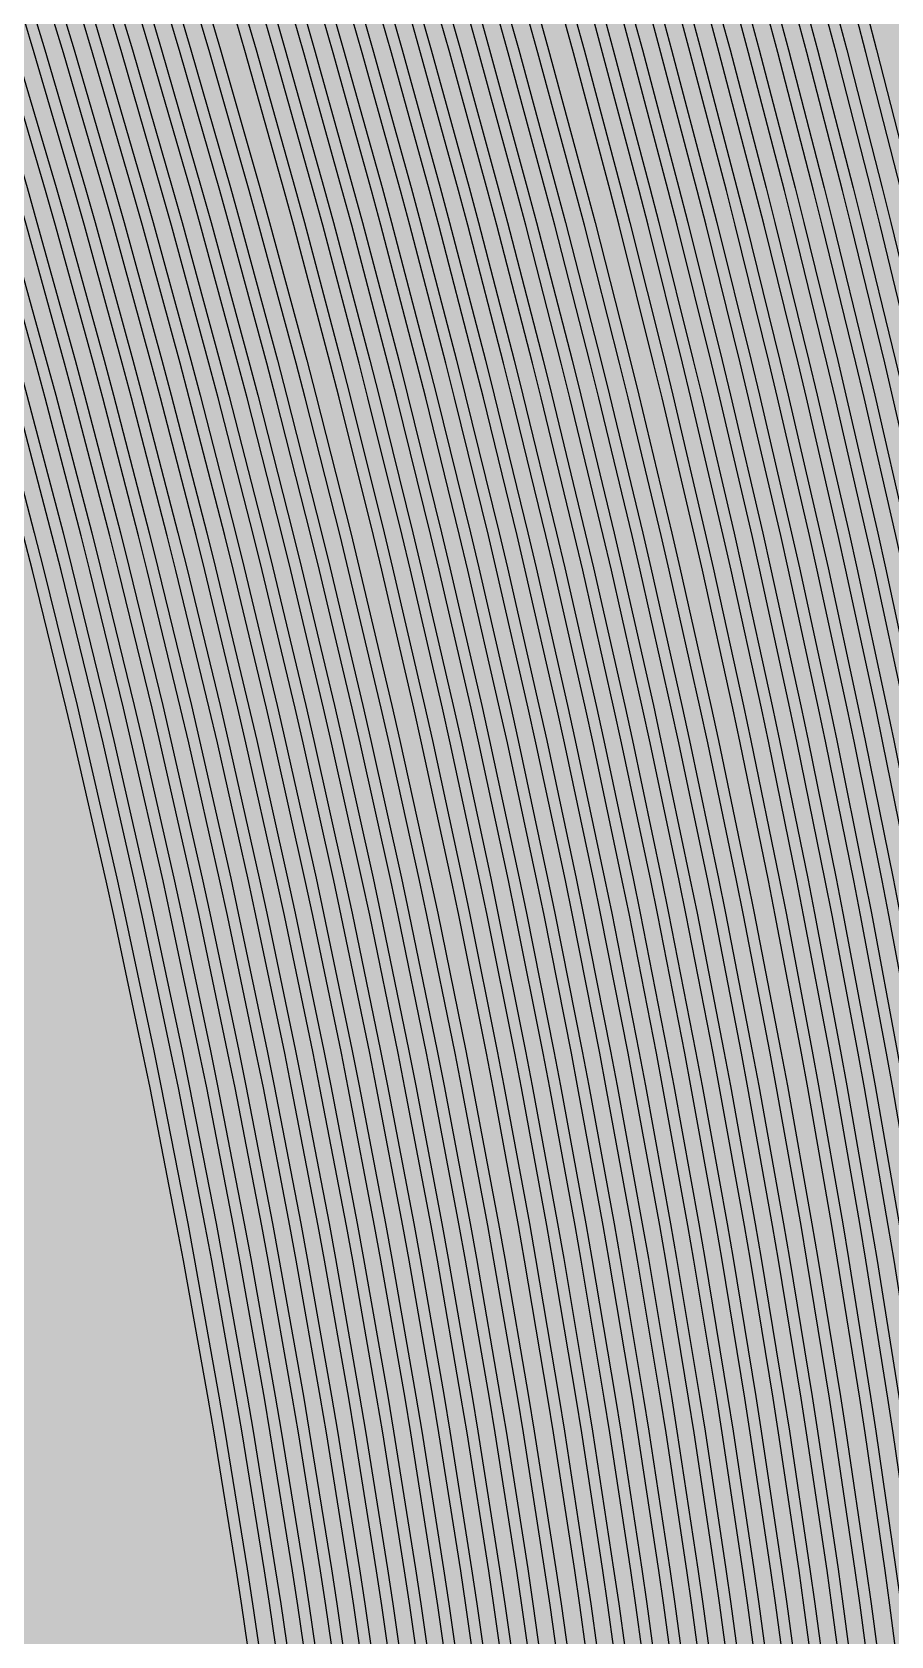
# Model space of a CAD drawing. Header units: metres. Extents: x -7220 to 10980, y -29667 to 1833.
# Drawn here: x 541.6 to 697.1, y -17403.7 to -17113.4 of the extents above; entities that cross this region are included whole.
import ezdxf

# ---------------------------------------------------------------- set-up
doc = ezdxf.new("R2010")
doc.units = ezdxf.units.M
doc.layers.add('Metal1', color=4, linetype='CONTINUOUS')
doc.layers.add('Polyimide', color=7, linetype='CONTINUOUS')

msp = doc.modelspace()

# ---------------------------------------------------------------- hatches: boundary and pattern name
at = {"layer": 'Polyimide'}
msp.add_hatch(color=7, dxfattribs=at).paths.add_polyline_path([(4099.45, -13861.55), (4142.64, -14152.77), (4214.18, -14438.35), (4313.36, -14715.55), (4439.24, -14981.69), (4590.59, -15234.21), (4765.97, -15470.68), (4963.68, -15688.82), (5181.82, -15886.53), (5418.29, -16061.91), (5670.81, -16213.26), (5936.95, -16339.14), (6214.15, -16438.32), (6499.73, -16509.85), (6790.95, -16553.05), (7085, -16567.5), (9980.38, -16567.5), (10058.79, -16571.35), (10136.45, -16582.87), (10212.6, -16601.95), (10286.52, -16628.4), (10357.49, -16661.96), (10424.83, -16702.32), (10487.89, -16749.09), (10546.06, -16801.81), (10598.78, -16859.98), (10645.55, -16923.04), (10685.91, -16990.38), (10719.48, -17061.35), (10745.93, -17135.27), (10765, -17211.43), (10776.52, -17289.08), (10780.38, -17367.5), (10780.38, -21957.3), (10741.61, -22012.91), (10705.97, -22070.59), (10673.58, -22130.14), (10644.53, -22191.39), (10618.92, -22254.16), (10596.82, -22318.25), (10578.3, -22383.46), (10563.41, -22449.6), (10552.21, -22516.46), (10544.72, -22583.84), (10540.97, -22651.53), (10540.97, -22719.32), (10544.72, -22787.01), (10552.21, -22854.38), (10563.41, -22921.24), (10578.3, -22987.38), (10596.82, -23052.6), (10618.92, -23116.68), (10644.53, -23179.45), (10673.58, -23240.71), (10705.97, -23300.26), (10741.61, -23357.93), (10780.38, -23413.54), (10780.38, -28667.5), (10776.52, -28745.91), (10765, -28823.57), (10745.93, -28899.73), (10719.48, -28973.65), (10685.91, -29044.62), (10645.55, -29111.96), (10598.78, -29175.01), (10546.06, -29233.19), (10487.89, -29285.91), (10424.83, -29332.68), (10357.49, -29373.04), (10286.52, -29406.6), (10212.6, -29433.05), (10136.45, -29452.13), (10058.79, -29463.65), (9980.38, -29467.5), (-6219.63, -29467.5), (-6298.04, -29463.65), (-6375.7, -29452.13), (-6451.85, -29433.05), (-6525.77, -29406.6), (-6596.74, -29373.04), (-6664.08, -29332.68), (-6727.14, -29285.91), (-6785.31, -29233.19), (-6838.03, -29175.01), (-6884.8, -29111.96), (-6925.16, -29044.62), (-6958.73, -28973.65), (-6985.18, -28899.73), (-7004.25, -28823.57), (-7015.77, -28745.91), (-7019.63, -28667.5), (-7019.63, -23426.32), (-6979.36, -23370.07), (-6942.33, -23311.63), (-6908.66, -23251.2), (-6878.45, -23188.96), (-6851.81, -23125.12), (-6828.81, -23059.88), (-6809.53, -22993.44), (-6794.04, -22926.02), (-6782.37, -22857.83), (-6774.57, -22789.09), (-6770.67, -22720.02), (-6770.67, -22650.84), (-6774.57, -22581.77), (-6782.37, -22513.03), (-6794.04, -22444.84), (-6809.53, -22377.42), (-6828.81, -22310.98), (-6851.81, -22245.74), (-6878.45, -22181.89), (-6908.66, -22119.66), (-6942.33, -22059.22), (-6979.36, -22000.79), (-7019.63, -21944.54), (-7019.63, -17367.5), (-7015.77, -17289.08), (-7004.25, -17211.43), (-6985.18, -17135.27), (-6958.73, -17061.35), (-6925.16, -16990.38), (-6884.8, -16923.04), (-6838.03, -16859.98), (-6785.31, -16801.81), (-6727.14, -16749.09), (-6664.08, -16702.32), (-6596.74, -16661.96), (-6525.77, -16628.4), (-6451.85, -16601.95), (-6375.7, -16582.87), (-6298.04, -16571.35), (-6219.63, -16567.5), (-3314, -16567.5), (-3019.95, -16553.05), (-2728.73, -16509.85), (-2443.15, -16438.32), (-2165.95, -16339.14), (-1899.81, -16213.26), (-1647.29, -16061.91), (-1410.82, -15886.53), (-1192.68, -15688.82), (-994.97, -15470.68), (-819.59, -15234.21), (-668.24, -14981.69), (-542.36, -14715.55), (-443.18, -14438.35), (-371.64, -14152.77), (-328.45, -13861.55), (-314, -13567.5), (-314, -13373.48), (-317.45, -13328.11), (-327.72, -13283.78), (-344.58, -13241.52), (-367.63, -13202.3), (-396.35, -13167.01), (-430.08, -13136.47), (-468.03, -13111.38), (-509.35, -13092.32), (-509.35, -13092.32), (-578.18, -13061.27), (-642.2, -13021.24), (-700.26, -12972.96), (-751.3, -12917.31), (-794.39, -12855.3), (-828.74, -12788.06), (-853.73, -12716.8), (-868.91, -12642.84), (-874, -12567.5), (-868.91, -12492.16), (-853.73, -12418.19), (-828.74, -12346.94), (-794.39, -12279.7), (-751.3, -12217.69), (-700.26, -12162.04), (-642.2, -12113.76), (-578.18, -12073.73), (-509.35, -12042.68), (-509.35, -12042.68), (-468.03, -12023.62), (-430.08, -11998.53), (-396.35, -11967.99), (-367.63, -11932.7), (-344.58, -11893.47), (-327.72, -11851.21), (-317.45, -11806.89), (-314, -11761.52), (-314, -11074.31), (-317.45, -11028.94), (-327.72, -10984.62), (-344.58, -10942.36), (-367.63, -10903.13), (-396.35, -10867.84), (-430.08, -10837.3), (-468.03, -10812.21), (-509.35, -10793.16), (-509.35, -10793.16), (-578.18, -10762.1), (-642.2, -10722.07), (-700.26, -10673.8), (-751.3, -10618.15), (-794.39, -10556.13), (-828.74, -10488.89), (-853.73, -10417.64), (-868.91, -10343.67), (-874, -10268.33), (-868.91, -10192.99), (-853.73, -10119.03), (-828.74, -10047.77), (-794.39, -9980.53), (-751.3, -9918.52), (-700.26, -9862.87), (-642.2, -9814.59), (-578.18, -9774.56), (-509.35, -9743.51), (-509.35, -9743.51), (-468.03, -9724.45), (-430.08, -9699.36), (-396.35, -9668.82), (-367.63, -9633.53), (-344.58, -9594.31), (-327.72, -9552.05), (-317.45, -9507.72), (-314, -9462.35), (-314, -8775.14), (-317.45, -8729.78), (-327.72, -8685.45), (-344.58, -8643.19), (-367.63, -8603.96), (-396.35, -8568.68), (-430.08, -8538.14), (-468.03, -8513.05), (-509.35, -8493.99), (-509.35, -8493.99), (-578.18, -8462.94), (-642.2, -8422.91), (-700.26, -8374.63), (-751.3, -8318.98), (-794.39, -8256.97), (-828.74, -8189.73), (-853.73, -8118.47), (-868.91, -8044.5), (-874, -7969.17), (-868.91, -7893.83), (-853.73, -7819.86), (-828.74, -7748.61), (-794.39, -7681.36), (-751.3, -7619.35), (-700.26, -7563.7), (-642.2, -7515.42), (-578.18, -7475.4), (-509.35, -7444.34), (-509.35, -7444.34), (-468.03, -7425.28), (-430.08, -7400.2), (-396.35, -7369.66), (-367.63, -7334.37), (-344.58, -7295.14), (-327.72, -7252.88), (-317.45, -7208.56), (-314, -7163.19), (-314, -6475.98), (-317.45, -6430.61), (-327.72, -6386.29), (-344.58, -6344.02), (-367.63, -6304.8), (-396.35, -6269.51), (-430.08, -6238.97), (-468.03, -6213.88), (-509.35, -6194.82), (-509.35, -6194.82), (-578.18, -6163.77), (-642.2, -6123.74), (-700.26, -6075.46), (-751.3, -6019.81), (-794.39, -5957.8), (-828.74, -5890.56), (-853.73, -5819.31), (-868.91, -5745.34), (-874, -5670), (-868.91, -5594.66), (-853.73, -5520.69), (-828.74, -5449.44), (-794.39, -5382.2), (-751.3, -5320.19), (-700.26, -5264.54), (-642.2, -5216.26), (-578.18, -5176.23), (-509.35, -5145.18), (-509.35, -5145.18), (-468.03, -5126.12), (-430.08, -5101.03), (-396.35, -5070.49), (-367.63, -5035.2), (-344.58, -4995.98), (-327.72, -4953.71), (-317.45, -4909.39), (-314, -4864.02), (-314, 380), (-314, 1532.5), (-269, 1532.5), (-268.78, 1525.63), (-268.1, 1518.79), (-266.98, 1512.02), (-265.42, 1505.32), (-263.43, 1498.75), (-261.01, 1492.32), (-258.17, 1486.06), (-254.93, 1480), (-251.3, 1474.17), (-247.3, 1468.58), (-242.94, 1463.27), (-238.25, 1458.25), (-233.23, 1453.56), (-227.92, 1449.2), (-222.33, 1445.2), (-216.5, 1441.57), (-210.44, 1438.33), (-204.18, 1435.49), (-197.75, 1433.07), (-191.18, 1431.08), (-184.48, 1429.52), (-177.71, 1428.4), (-170.87, 1427.72), (-164, 1427.5), (-157.13, 1427.72), (-150.29, 1428.4), (-143.52, 1429.52), (-136.82, 1431.08), (-130.25, 1433.07), (-123.82, 1435.49), (-117.56, 1438.33), (-111.5, 1441.57), (-105.67, 1445.2), (-100.08, 1449.2), (-94.77, 1453.56), (-89.75, 1458.25), (-85.06, 1463.27), (-80.7, 1468.58), (-76.7, 1474.17), (-73.07, 1480), (-69.83, 1486.06), (-66.99, 1492.32), (-64.57, 1498.75), (-62.58, 1505.32), (-61.02, 1512.02), (-59.9, 1518.79), (-59.22, 1525.63), (-59, 1532.5), (1786, 1532.5), (3835, 1532.5), (3835.21, 1539.04), (3835.86, 1545.55), (3836.92, 1552.01), (3838.41, 1558.38), (3840.31, 1564.64), (3842.61, 1570.77), (3845.31, 1576.73), (3848.4, 1582.5), (3851.85, 1588.06), (3855.66, 1593.38), (3859.82, 1598.43), (3864.29, 1603.21), (3869.07, 1607.68), (3874.12, 1611.84), (3879.44, 1615.65), (3885, 1619.1), (3890.77, 1622.19), (3896.73, 1624.89), (3902.86, 1627.19), (3909.12, 1629.09), (3915.49, 1630.58), (3921.95, 1631.64), (3928.46, 1632.29), (3935, 1632.5), (3941.54, 1632.29), (3948.05, 1631.64), (3954.51, 1630.58), (3960.88, 1629.09), (3967.14, 1627.19), (3973.27, 1624.89), (3979.23, 1622.19), (3985, 1619.1), (3990.56, 1615.65), (3995.88, 1611.84), (4000.93, 1607.68), (4005.71, 1603.21), (4010.18, 1598.43), (4014.34, 1593.38), (4018.15, 1588.06), (4021.6, 1582.5), (4024.69, 1576.73), (4027.39, 1570.77), (4029.69, 1564.64), (4031.59, 1558.38), (4033.08, 1552.01), (4034.14, 1545.55), (4034.79, 1539.04), (4035, 1532.5), (4085, 1532.5), (4085, 380), (4085, 330), (4085, -4864.02), (4088.45, -4909.39), (4098.72, -4953.71), (4115.58, -4995.98), (4138.63, -5035.2), (4167.35, -5070.49), (4201.08, -5101.03), (4239.03, -5126.12), (4280.35, -5145.18), (4280.35, -5145.18), (4349.18, -5176.23), (4413.2, -5216.26), (4471.26, -5264.54), (4522.3, -5320.19), (4565.39, -5382.2), (4599.74, -5449.44), (4624.73, -5520.69), (4639.91, -5594.66), (4645, -5670), (4639.91, -5745.34), (4624.73, -5819.31), (4599.74, -5890.56), (4565.39, -5957.8), (4522.3, -6019.81), (4471.26, -6075.46), (4413.2, -6123.74), (4349.18, -6163.77), (4280.35, -6194.82), (4239.03, -6213.88), (4201.08, -6238.97), (4167.35, -6269.51), (4138.63, -6304.8), (4115.58, -6344.02), (4098.72, -6386.29), (4088.45, -6430.61), (4085, -6475.98), (4085, -13567.5), (4099.45, -13861.55)])

# ---------------------------------------------------------------- linework, layer by layer
at = {"layer": 'Metal1'}
for points in [[(583.16, -17423.16), (579.53, -17398.2), (578.56, -17391.93), (574.51, -17366.98), (573.44, -17360.71), (568.98, -17335.76), (567.8, -17329.48), (562.93, -17304.53), (561.65, -17298.25), (556.35, -17273.31), (554.97, -17267.03), (549.26, -17242.09), (547.77, -17235.8), (541.63, -17210.87), (540.03, -17204.58), (533.47, -17179.65), (531.77, -17173.35), (524.78, -17148.42), (522.96, -17142.13), (515.55, -17117.2), (513.62, -17110.9)], [(515.53, -17110.31), (517.46, -17116.62), (524.88, -17141.57), (526.7, -17147.88), (533.69, -17172.82), (535.41, -17179.13), (541.97, -17204.08), (543.57, -17210.38), (549.71, -17235.33), (551.21, -17241.64), (556.92, -17266.59), (558.31, -17272.89), (563.61, -17297.85), (564.89, -17304.14), (569.77, -17329.1), (570.94, -17335.4), (575.41, -17360.36), (576.48, -17366.65), (580.53, -17391.62), (581.5, -17397.9), (585.15, -17422.87)], [(588.23, -17423.15), (584.6, -17398.2), (583.64, -17391.93), (579.6, -17366.98), (578.53, -17360.7), (574.09, -17335.76), (572.91, -17329.48), (568.05, -17304.53), (566.78, -17298.25), (561.5, -17273.31), (560.12, -17267.03), (554.43, -17242.09), (552.94, -17235.8), (546.83, -17210.87), (545.23, -17204.58), (538.7, -17179.65), (536.99, -17173.35), (530.03, -17148.42), (528.22, -17142.13), (520.83, -17117.2), (518.91, -17110.9)], [(520.82, -17110.31), (522.74, -17116.62), (530.14, -17141.57), (531.96, -17147.88), (538.92, -17172.82), (540.63, -17179.13), (547.17, -17204.08), (548.77, -17210.38), (554.89, -17235.34), (556.38, -17241.64), (562.07, -17266.59), (563.46, -17272.89), (568.74, -17297.85), (570.02, -17304.14), (574.88, -17329.1), (576.05, -17335.4), (580.5, -17360.36), (581.57, -17366.65), (585.61, -17391.62), (586.58, -17397.9), (590.21, -17422.87)], [(593.29, -17423.15), (589.67, -17398.2), (588.71, -17391.93), (584.69, -17366.98), (583.63, -17360.7), (579.19, -17335.75), (578.03, -17329.48), (573.18, -17304.53), (571.91, -17298.25), (566.65, -17273.31), (565.28, -17267.03), (559.6, -17242.09), (558.12, -17235.8), (552.03, -17210.87), (550.44, -17204.58), (543.92, -17179.64), (542.22, -17173.35), (535.29, -17148.42), (533.48, -17142.13), (526.11, -17117.2), (524.19, -17110.9)], [(526.11, -17110.31), (528.03, -17116.63), (535.4, -17141.57), (537.21, -17147.88), (544.15, -17172.82), (545.86, -17179.13), (552.37, -17204.08), (553.97, -17210.38), (560.06, -17235.34), (561.55, -17241.64), (567.23, -17266.59), (568.61, -17272.89), (573.87, -17297.85), (575.14, -17304.14), (579.99, -17329.11), (581.16, -17335.4), (585.6, -17360.36), (586.66, -17366.65), (590.69, -17391.62), (591.65, -17397.9), (595.27, -17422.88)], [(598.35, -17423.15), (594.74, -17398.2), (593.79, -17391.93), (589.78, -17366.98), (588.72, -17360.7), (584.3, -17335.75), (583.14, -17329.48), (578.31, -17304.53), (577.04, -17298.25), (571.8, -17273.31), (570.43, -17267.03), (564.77, -17242.09), (563.3, -17235.8), (557.22, -17210.87), (555.64, -17204.58), (549.15, -17179.64), (547.45, -17173.35), (540.54, -17148.42), (538.74, -17142.13), (531.39, -17117.2), (529.48, -17110.9)], [(531.4, -17110.31), (533.31, -17116.63), (540.66, -17141.57), (542.46, -17147.88), (549.38, -17172.82), (551.08, -17179.13), (557.58, -17204.08), (559.17, -17210.38), (565.24, -17235.34), (566.72, -17241.64), (572.38, -17266.59), (573.76, -17272.89), (579, -17297.85), (580.27, -17304.14), (585.1, -17329.11), (586.27, -17335.4), (590.69, -17360.36), (591.75, -17366.65), (595.76, -17391.62), (596.72, -17397.9), (600.33, -17422.88)], [(603.41, -17423.15), (599.82, -17398.2), (598.86, -17391.93), (594.87, -17366.98), (593.81, -17360.7), (589.41, -17335.75), (588.25, -17329.48), (583.44, -17304.53), (582.17, -17298.25), (576.95, -17273.31), (575.58, -17267.03), (569.95, -17242.09), (568.47, -17235.8), (562.42, -17210.86), (560.84, -17204.58), (554.37, -17179.64), (552.68, -17173.35), (545.79, -17148.42), (544, -17142.12), (536.68, -17117.2), (534.77, -17110.9)], [(536.68, -17110.31), (538.59, -17116.63), (545.92, -17141.57), (547.72, -17147.88), (554.61, -17172.82), (556.3, -17179.13), (562.78, -17204.08), (564.36, -17210.38), (570.42, -17235.34), (571.9, -17241.64), (577.54, -17266.59), (578.91, -17272.89), (584.13, -17297.85), (585.4, -17304.14), (590.21, -17329.11), (591.38, -17335.4), (595.78, -17360.36), (596.84, -17366.65), (600.84, -17391.62), (601.8, -17397.9), (605.39, -17422.88)], [(608.47, -17423.15), (604.89, -17398.2), (603.94, -17391.93), (599.96, -17366.97), (598.91, -17360.7), (594.52, -17335.75), (593.36, -17329.48), (588.56, -17304.53), (587.31, -17298.25), (582.1, -17273.31), (580.74, -17267.03), (575.12, -17242.09), (573.65, -17235.8), (567.62, -17210.86), (566.04, -17204.58), (559.59, -17179.64), (557.91, -17173.35), (551.04, -17148.42), (549.25, -17142.12), (541.96, -17117.2), (540.06, -17110.9)], [(541.97, -17110.31), (543.88, -17116.63), (551.18, -17141.57), (552.97, -17147.88), (559.84, -17172.83), (561.53, -17179.13), (567.98, -17204.08), (569.56, -17210.39), (575.6, -17235.34), (577.07, -17241.64), (582.69, -17266.59), (584.06, -17272.89), (589.27, -17297.85), (590.53, -17304.14), (595.33, -17329.11), (596.48, -17335.4), (600.88, -17360.36), (601.93, -17366.65), (605.92, -17391.62), (606.87, -17397.9), (610.45, -17422.88)], [(613.53, -17423.15), (609.96, -17398.2), (609.02, -17391.93), (605.05, -17366.97), (604, -17360.7), (599.62, -17335.75), (598.47, -17329.48), (593.69, -17304.53), (592.44, -17298.25), (587.25, -17273.31), (585.89, -17267.03), (580.29, -17242.08), (578.83, -17235.8), (572.82, -17210.86), (571.25, -17204.57), (564.82, -17179.64), (563.14, -17173.35), (556.29, -17148.42), (554.51, -17142.12), (547.24, -17117.19), (545.35, -17110.9)], [(547.26, -17110.31), (549.16, -17116.63), (556.43, -17141.57), (558.22, -17147.88), (565.07, -17172.83), (566.75, -17179.13), (573.19, -17204.08), (574.76, -17210.39), (580.77, -17235.34), (582.24, -17241.64), (587.84, -17266.6), (589.21, -17272.89), (594.4, -17297.85), (595.65, -17304.14), (600.44, -17329.11), (601.59, -17335.4), (605.97, -17360.36), (607.02, -17366.65), (610.99, -17391.62), (611.94, -17397.9), (615.51, -17422.88)], [(618.59, -17423.15), (615.04, -17398.2), (614.09, -17391.93), (610.14, -17366.97), (609.09, -17360.7), (604.73, -17335.75), (603.58, -17329.48), (598.82, -17304.53), (597.57, -17298.25), (592.4, -17273.31), (591.04, -17267.02), (585.46, -17242.08), (584.01, -17235.8), (578.01, -17210.86), (576.45, -17204.57), (570.04, -17179.64), (568.37, -17173.35), (561.55, -17148.42), (559.77, -17142.12), (552.52, -17117.19), (550.64, -17110.9)], [(552.55, -17110.32), (554.44, -17116.63), (561.69, -17141.57), (563.47, -17147.88), (570.3, -17172.83), (571.98, -17179.13), (578.39, -17204.08), (579.96, -17210.39), (585.95, -17235.34), (587.41, -17241.64), (593, -17266.6), (594.35, -17272.89), (599.53, -17297.85), (600.78, -17304.15), (605.55, -17329.11), (606.7, -17335.4), (611.06, -17360.36), (612.11, -17366.65), (616.07, -17391.62), (617.02, -17397.91), (620.57, -17422.88)], [(623.66, -17423.15), (620.11, -17398.19), (619.17, -17391.93), (615.23, -17366.97), (614.18, -17360.7), (609.84, -17335.75), (608.7, -17329.48), (603.95, -17304.53), (602.7, -17298.25), (597.55, -17273.31), (596.2, -17267.02), (590.64, -17242.08), (589.18, -17235.8), (583.21, -17210.86), (581.65, -17204.57), (575.27, -17179.64), (573.6, -17173.35), (566.8, -17148.42), (565.03, -17142.12), (557.81, -17117.19), (555.93, -17110.9)], [(557.84, -17110.32), (559.73, -17116.63), (566.95, -17141.57), (568.73, -17147.88), (575.53, -17172.83), (577.2, -17179.13), (583.59, -17204.08), (585.15, -17210.39), (591.13, -17235.34), (592.59, -17241.64), (598.15, -17266.6), (599.5, -17272.89), (604.66, -17297.85), (605.91, -17304.15), (610.66, -17329.11), (611.81, -17335.4), (616.16, -17360.37), (617.2, -17366.65), (621.15, -17391.62), (622.09, -17397.91), (625.64, -17422.88)], [(628.72, -17423.15), (625.18, -17398.19), (624.25, -17391.93), (620.32, -17366.97), (619.28, -17360.7), (614.95, -17335.75), (613.81, -17329.47), (609.07, -17304.53), (607.83, -17298.25), (602.7, -17273.3), (601.35, -17267.02), (595.81, -17242.08), (594.36, -17235.8), (588.41, -17210.86), (586.85, -17204.57), (580.49, -17179.64), (578.83, -17173.35), (572.05, -17148.41), (570.29, -17142.12), (563.09, -17117.19), (561.22, -17110.89)], [(563.13, -17110.32), (565.01, -17116.63), (572.21, -17141.57), (573.98, -17147.88), (580.76, -17172.83), (582.43, -17179.13), (588.79, -17204.08), (590.35, -17210.39), (596.31, -17235.34), (597.76, -17241.64), (603.31, -17266.6), (604.65, -17272.89), (609.79, -17297.85), (611.04, -17304.15), (615.77, -17329.11), (616.92, -17335.4), (621.25, -17360.37), (622.29, -17366.65), (626.22, -17391.62), (627.16, -17397.91), (630.7, -17422.88)], [(633.78, -17423.15), (630.26, -17398.19), (629.32, -17391.93), (625.41, -17366.97), (624.37, -17360.7), (620.05, -17335.75), (618.92, -17329.47), (614.2, -17304.53), (612.96, -17298.25), (607.85, -17273.3), (606.51, -17267.02), (600.98, -17242.08), (599.54, -17235.8), (593.6, -17210.86), (592.06, -17204.57), (585.71, -17179.64), (584.06, -17173.35), (577.3, -17148.41), (575.55, -17142.12), (568.37, -17117.19), (566.51, -17110.89)], [(568.42, -17110.32), (570.29, -17116.63), (577.47, -17141.57), (579.23, -17147.88), (585.99, -17172.83), (587.65, -17179.13), (594, -17204.09), (595.55, -17210.39), (601.48, -17235.34), (602.93, -17241.64), (608.46, -17266.6), (609.8, -17272.89), (614.93, -17297.85), (616.17, -17304.15), (620.89, -17329.11), (622.02, -17335.4), (626.34, -17360.37), (627.38, -17366.65), (631.3, -17391.62), (632.24, -17397.91), (635.76, -17422.88)], [(638.86, -17423.15), (635.36, -17398.19), (634.43, -17391.92), (630.53, -17366.97), (629.5, -17360.7), (625.2, -17335.75), (624.07, -17329.47), (619.38, -17304.52), (618.15, -17298.25), (613.05, -17273.3), (611.72, -17267.02), (606.22, -17242.08), (604.78, -17235.8), (598.88, -17210.86), (597.34, -17204.57), (591.02, -17179.63), (589.38, -17173.34), (582.65, -17148.41), (580.9, -17142.12), (573.76, -17117.19), (571.9, -17110.89)], [(573.82, -17110.32), (575.68, -17116.63), (582.83, -17141.57), (584.58, -17147.88), (591.31, -17172.83), (592.96, -17179.14), (599.28, -17204.09), (600.82, -17210.39), (606.73, -17235.34), (608.17, -17241.64), (613.67, -17266.6), (615.01, -17272.89), (620.11, -17297.85), (621.34, -17304.15), (626.04, -17329.11), (627.17, -17335.4), (631.47, -17360.37), (632.5, -17366.65), (636.41, -17391.62), (637.34, -17397.91), (640.84, -17422.88)], [(644.18, -17423.15), (640.73, -17398.19), (639.82, -17391.92), (635.99, -17366.97), (634.98, -17360.7), (630.75, -17335.74), (629.64, -17329.47), (625.03, -17304.52), (623.82, -17298.24), (618.81, -17273.3), (617.5, -17267.02), (612.1, -17242.07), (610.69, -17235.79), (604.89, -17210.85), (603.37, -17204.57), (597.17, -17179.63), (595.55, -17173.34), (588.95, -17148.41), (587.23, -17142.11), (580.21, -17117.18), (578.39, -17110.89)], [(580.3, -17110.32), (582.13, -17116.63), (589.15, -17141.58), (590.88, -17147.89), (597.49, -17172.84), (599.11, -17179.14), (605.32, -17204.09), (606.83, -17210.39), (612.64, -17235.35), (614.05, -17241.64), (619.46, -17266.6), (620.77, -17272.9), (625.78, -17297.86), (627, -17304.15), (631.61, -17329.11), (632.73, -17335.4), (636.95, -17360.37), (637.96, -17366.65), (641.8, -17391.63), (642.71, -17397.91), (646.16, -17422.88)], [(649.24, -17423.15), (645.81, -17398.19), (644.9, -17391.92), (641.08, -17366.97), (640.07, -17360.7), (635.86, -17335.74), (634.76, -17329.47), (630.16, -17304.52), (628.95, -17298.24), (623.96, -17273.3), (622.66, -17267.02), (617.27, -17242.07), (615.87, -17235.79), (610.08, -17210.85), (608.58, -17204.57), (602.39, -17179.63), (600.78, -17173.34), (594.2, -17148.4), (592.48, -17142.11), (585.49, -17117.18), (583.68, -17110.89)], [(585.59, -17110.32), (587.42, -17116.63), (594.41, -17141.58), (596.13, -17147.89), (602.72, -17172.84), (604.33, -17179.14), (610.52, -17204.09), (612.03, -17210.39), (617.82, -17235.35), (619.23, -17241.64), (624.61, -17266.6), (625.92, -17272.9), (630.92, -17297.86), (632.12, -17304.15), (636.72, -17329.11), (637.83, -17335.4), (642.04, -17360.37), (643.05, -17366.66), (646.87, -17391.63), (647.79, -17397.91), (651.22, -17422.88)], [(654.3, -17423.15), (650.88, -17398.19), (649.97, -17391.92), (646.17, -17366.96), (645.16, -17360.69), (640.97, -17335.74), (639.87, -17329.47), (635.29, -17304.52), (634.08, -17298.24), (629.11, -17273.3), (627.81, -17267.02), (622.44, -17242.07), (621.04, -17235.79), (615.28, -17210.85), (613.78, -17204.56), (607.62, -17179.63), (606.01, -17173.34), (599.45, -17148.4), (597.74, -17142.11), (590.77, -17117.18), (588.96, -17110.89)], [(590.88, -17110.33), (592.7, -17116.63), (599.67, -17141.58), (601.38, -17147.89), (607.95, -17172.84), (609.56, -17179.14), (615.72, -17204.09), (617.23, -17210.39), (622.99, -17235.35), (624.4, -17241.64), (629.77, -17266.6), (631.07, -17272.9), (636.05, -17297.86), (637.25, -17304.15), (641.84, -17329.12), (642.94, -17335.4), (647.14, -17360.37), (648.14, -17366.66), (651.95, -17391.63), (652.86, -17397.91), (656.28, -17422.88)], [(659.36, -17423.15), (655.95, -17398.19), (655.05, -17391.92), (651.26, -17366.96), (650.26, -17360.69), (646.08, -17335.74), (644.98, -17329.47), (640.41, -17304.52), (639.22, -17298.24), (634.26, -17273.29), (632.96, -17267.02), (627.62, -17242.07), (626.22, -17235.79), (620.48, -17210.85), (618.98, -17204.56), (612.84, -17179.62), (611.24, -17173.34), (604.7, -17148.4), (603, -17142.11), (596.06, -17117.18), (594.25, -17110.88)], [(596.17, -17110.33), (597.98, -17116.63), (604.93, -17141.58), (606.64, -17147.89), (613.18, -17172.84), (614.78, -17179.14), (620.93, -17204.09), (622.43, -17210.39), (628.17, -17235.35), (629.57, -17241.64), (634.92, -17266.6), (636.22, -17272.9), (641.18, -17297.86), (642.38, -17304.15), (646.95, -17329.12), (648.05, -17335.4), (652.23, -17360.37), (653.23, -17366.66), (657.03, -17391.63), (657.93, -17397.91), (661.34, -17422.88)], [(664.42, -17423.15), (661.03, -17398.19), (660.12, -17391.92), (656.35, -17366.96), (655.35, -17360.69), (651.19, -17335.74), (650.09, -17329.47), (645.54, -17304.52), (644.35, -17298.24), (639.41, -17273.29), (638.12, -17267.02), (632.79, -17242.07), (631.4, -17235.79), (625.68, -17210.85), (624.18, -17204.56), (618.07, -17179.62), (616.47, -17173.34), (609.95, -17148.4), (608.26, -17142.11), (601.34, -17117.18), (599.54, -17110.88)], [(601.46, -17110.33), (603.27, -17116.63), (610.19, -17141.58), (611.89, -17147.89), (618.41, -17172.84), (620.01, -17179.14), (626.13, -17204.09), (627.62, -17210.39), (633.35, -17235.35), (634.74, -17241.65), (640.08, -17266.61), (641.37, -17272.9), (646.31, -17297.86), (647.51, -17304.15), (652.06, -17329.12), (653.16, -17335.4), (657.32, -17360.37), (658.32, -17366.66), (662.1, -17391.63), (663.01, -17397.91), (666.4, -17422.88)], [(669.48, -17423.15), (666.1, -17398.19), (665.2, -17391.92), (661.44, -17366.96), (660.44, -17360.69), (656.29, -17335.74), (655.2, -17329.47), (650.67, -17304.52), (649.48, -17298.24), (644.56, -17273.29), (643.27, -17267.01), (637.96, -17242.07), (636.58, -17235.79), (630.87, -17210.85), (629.39, -17204.56), (623.29, -17179.62), (621.7, -17173.34), (615.21, -17148.4), (613.52, -17142.11), (606.62, -17117.18), (604.83, -17110.88)], [(606.75, -17110.33), (608.55, -17116.64), (615.45, -17141.58), (617.14, -17147.89), (623.64, -17172.84), (625.23, -17179.14), (631.33, -17204.09), (632.82, -17210.39), (638.53, -17235.35), (639.92, -17241.65), (645.23, -17266.61), (646.52, -17272.9), (651.44, -17297.86), (652.64, -17304.15), (657.17, -17329.12), (658.27, -17335.4), (662.42, -17360.37), (663.41, -17366.66), (667.18, -17391.63), (668.08, -17397.91), (671.47, -17422.88)], [(674.54, -17423.15), (671.17, -17398.18), (670.28, -17391.92), (666.53, -17366.96), (665.53, -17360.69), (661.4, -17335.74), (660.31, -17329.47), (655.8, -17304.51), (654.61, -17298.24), (649.71, -17273.29), (648.43, -17267.01), (643.13, -17242.07), (641.75, -17235.79), (636.07, -17210.84), (634.59, -17204.56), (628.51, -17179.62), (626.93, -17173.34), (620.46, -17148.4), (618.78, -17142.11), (611.91, -17117.17), (610.12, -17110.88)], [(612.04, -17110.33), (613.83, -17116.64), (620.71, -17141.58), (622.39, -17147.89), (628.87, -17172.84), (630.45, -17179.14), (636.53, -17204.1), (638.02, -17210.39), (643.7, -17235.35), (645.09, -17241.65), (650.38, -17266.61), (651.67, -17272.9), (656.58, -17297.86), (657.76, -17304.15), (662.28, -17329.12), (663.37, -17335.4), (667.51, -17360.37), (668.5, -17366.66), (672.26, -17391.63), (673.15, -17397.91), (676.53, -17422.88)], [(679.6, -17423.14), (676.24, -17398.18), (675.35, -17391.92), (671.61, -17366.96), (670.63, -17360.69), (666.51, -17335.74), (665.43, -17329.47), (660.92, -17304.51), (659.74, -17298.24), (654.86, -17273.29), (653.58, -17267.01), (648.31, -17242.07), (646.93, -17235.79), (641.27, -17210.84), (639.79, -17204.56), (633.74, -17179.62), (632.16, -17173.33), (625.71, -17148.4), (624.04, -17142.11), (617.19, -17117.17), (615.41, -17110.88)], [(617.33, -17110.33), (619.11, -17116.64), (625.97, -17141.59), (627.65, -17147.89), (634.1, -17172.84), (635.68, -17179.14), (641.74, -17204.1), (643.22, -17210.39), (648.88, -17235.35), (650.26, -17241.65), (655.54, -17266.61), (656.82, -17272.9), (661.71, -17297.86), (662.89, -17304.15), (667.4, -17329.12), (668.48, -17335.4), (672.6, -17360.37), (673.59, -17366.66), (677.33, -17391.63), (678.23, -17397.91), (681.59, -17422.89)], [(684.67, -17423.14), (681.32, -17398.18), (680.43, -17391.92), (676.7, -17366.96), (675.72, -17360.69), (671.62, -17335.74), (670.54, -17329.47), (666.05, -17304.51), (664.88, -17298.24), (660.01, -17273.29), (658.73, -17267.01), (653.48, -17242.07), (652.11, -17235.79), (646.46, -17210.84), (644.99, -17204.56), (638.96, -17179.62), (637.39, -17173.33), (630.96, -17148.4), (629.29, -17142.11), (622.47, -17117.17), (620.7, -17110.88)], [(622.62, -17110.33), (624.4, -17116.64), (631.23, -17141.59), (632.9, -17147.89), (639.33, -17172.84), (640.9, -17179.14), (646.94, -17204.1), (648.41, -17210.39), (654.06, -17235.35), (655.43, -17241.65), (660.69, -17266.61), (661.97, -17272.9), (666.84, -17297.86), (668.02, -17304.15), (672.51, -17329.12), (673.59, -17335.4), (677.7, -17360.37), (678.68, -17366.66), (682.41, -17391.63), (683.3, -17397.91), (686.65, -17422.89)], [(689.73, -17423.14), (686.39, -17398.18), (685.51, -17391.92), (681.79, -17366.96), (680.81, -17360.69), (676.72, -17335.74), (675.65, -17329.46), (671.18, -17304.51), (670.01, -17298.24), (665.16, -17273.29), (663.89, -17267.01), (658.65, -17242.07), (657.28, -17235.79), (651.66, -17210.84), (650.2, -17204.56), (644.19, -17179.62), (642.62, -17173.33), (636.22, -17148.39), (634.55, -17142.11), (627.75, -17117.17), (625.99, -17110.88)], [(627.91, -17110.33), (629.68, -17116.64), (636.48, -17141.59), (638.15, -17147.89), (644.56, -17172.84), (646.13, -17179.14), (652.14, -17204.1), (653.61, -17210.39), (659.24, -17235.35), (660.61, -17241.65), (665.85, -17266.61), (667.12, -17272.9), (671.97, -17297.86), (673.15, -17304.15), (677.62, -17329.12), (678.7, -17335.41), (682.79, -17360.37), (683.77, -17366.66), (687.49, -17391.63), (688.37, -17397.91), (691.71, -17422.89)], [(694.81, -17423.14), (691.49, -17398.18), (690.61, -17391.92), (686.92, -17366.96), (685.94, -17360.69), (681.87, -17335.73), (680.8, -17329.46), (676.35, -17304.51), (675.19, -17298.24), (670.36, -17273.29), (669.1, -17267.01), (663.89, -17242.06), (662.53, -17235.78), (656.93, -17210.84), (655.48, -17204.56), (649.49, -17179.62), (647.94, -17173.33), (641.56, -17148.39), (639.91, -17142.1), (633.14, -17117.17), (631.39, -17110.88)], [(633.31, -17110.33), (635.07, -17116.64), (641.84, -17141.59), (643.5, -17147.89), (649.88, -17172.84), (651.44, -17179.14), (657.42, -17204.1), (658.88, -17210.4), (664.48, -17235.35), (665.84, -17241.65), (671.06, -17266.61), (672.32, -17272.9), (677.15, -17297.86), (678.32, -17304.15), (682.77, -17329.12), (683.85, -17335.41), (687.92, -17360.38), (688.89, -17366.66), (692.59, -17391.63), (693.47, -17397.91), (696.8, -17422.89)], [(700.13, -17423.14), (696.87, -17398.18), (696, -17391.91), (692.38, -17366.95), (691.42, -17360.69), (687.42, -17335.73), (686.37, -17329.46), (682.01, -17304.51), (680.86, -17298.23), (676.12, -17273.28), (674.89, -17267.01), (669.77, -17242.06), (668.44, -17235.78), (662.94, -17210.84), (661.51, -17204.55), (655.64, -17179.61), (654.11, -17173.33), (647.86, -17148.39), (646.23, -17142.1), (639.59, -17117.16), (637.87, -17110.87)], [(639.79, -17110.34), (641.52, -17116.64), (648.17, -17141.59), (649.8, -17147.89), (656.06, -17172.85), (657.59, -17179.15), (663.46, -17204.1), (664.9, -17210.4), (670.39, -17235.36), (671.73, -17241.65), (676.85, -17266.61), (678.09, -17272.9), (682.83, -17297.87), (683.98, -17304.16), (688.35, -17329.12), (689.4, -17335.41), (693.4, -17360.38), (694.35, -17366.66), (697.98, -17391.63), (698.85, -17397.91), (702.11, -17422.89)], [(705.19, -17423.14), (701.94, -17398.18), (701.08, -17391.91), (697.47, -17366.95), (696.51, -17360.69), (692.53, -17335.73), (691.49, -17329.46), (687.14, -17304.51), (686, -17298.23), (681.27, -17273.28), (680.04, -17267.01), (674.94, -17242.06), (673.61, -17235.78), (668.14, -17210.83), (666.72, -17204.55), (660.87, -17179.61), (659.34, -17173.33), (653.11, -17148.39), (651.49, -17142.1), (644.87, -17117.16), (643.16, -17110.87)], [(645.08, -17110.34), (646.8, -17116.64), (653.43, -17141.59), (655.05, -17147.89), (661.29, -17172.85), (662.81, -17179.15), (668.66, -17204.1), (670.09, -17210.4), (675.57, -17235.36), (676.9, -17241.65), (682, -17266.61), (683.24, -17272.9), (687.96, -17297.87), (689.1, -17304.16), (693.46, -17329.12), (694.51, -17335.41), (698.49, -17360.38), (699.44, -17366.66), (703.06, -17391.63), (703.92, -17397.91), (707.17, -17422.89)], [(710.25, -17423.14), (707.01, -17398.18), (706.16, -17391.91), (702.56, -17366.95), (701.61, -17360.69), (697.64, -17335.73), (696.6, -17329.46), (692.26, -17304.51), (691.13, -17298.23), (686.42, -17273.28), (685.19, -17267.01), (680.12, -17242.06), (678.79, -17235.78), (673.34, -17210.83), (671.92, -17204.55), (666.09, -17179.61), (664.57, -17173.33), (658.36, -17148.38), (656.75, -17142.1), (650.16, -17117.16), (648.45, -17110.87)], [(650.37, -17110.34), (652.09, -17116.64), (658.68, -17141.59), (660.3, -17147.89), (666.52, -17172.85), (668.03, -17179.15), (673.87, -17204.1), (675.29, -17210.4), (680.75, -17235.36), (682.07, -17241.65), (687.15, -17266.61), (688.39, -17272.9), (693.09, -17297.87), (694.23, -17304.16), (698.57, -17329.12), (699.61, -17335.41), (703.58, -17360.38), (704.53, -17366.66), (708.14, -17391.63), (709, -17397.91), (712.23, -17422.89)], [(715.31, -17423.14), (712.09, -17398.18), (711.23, -17391.91), (707.65, -17366.95), (706.7, -17360.69), (702.75, -17335.73), (701.71, -17329.46), (697.39, -17304.5), (696.26, -17298.23), (691.57, -17273.28), (690.35, -17267.01), (685.29, -17242.06), (683.97, -17235.78), (678.54, -17210.83), (677.12, -17204.55), (671.31, -17179.61), (669.8, -17173.32), (663.62, -17148.38), (662.01, -17142.1), (655.44, -17117.16), (653.73, -17110.87)], [(655.66, -17110.34), (657.37, -17116.64), (663.94, -17141.6), (665.55, -17147.9), (671.75, -17172.85), (673.26, -17179.15), (679.07, -17204.11), (680.49, -17210.4), (685.92, -17235.36), (687.25, -17241.65), (692.31, -17266.62), (693.54, -17272.9), (698.23, -17297.87), (699.36, -17304.16), (703.68, -17329.13), (704.72, -17335.41), (708.68, -17360.38), (709.62, -17366.66), (713.21, -17391.64), (714.07, -17397.91), (717.29, -17422.89)], [(720.37, -17423.14), (717.16, -17398.18), (716.31, -17391.91), (712.73, -17366.95), (711.79, -17360.69), (707.86, -17335.73), (706.82, -17329.46), (702.52, -17304.5), (701.39, -17298.23), (696.72, -17273.28), (695.5, -17267), (690.46, -17242.06), (689.15, -17235.78), (683.73, -17210.83), (682.32, -17204.55), (676.54, -17179.61), (675.03, -17173.32), (668.87, -17148.38), (667.27, -17142.1), (660.72, -17117.16), (659.02, -17110.87)], [(660.95, -17110.34), (662.65, -17116.64), (669.2, -17141.6), (670.81, -17147.9), (676.98, -17172.85), (678.48, -17179.15), (684.27, -17204.11), (685.69, -17210.4), (691.1, -17235.36), (692.42, -17241.65), (697.46, -17266.62), (698.69, -17272.9), (703.36, -17297.87), (704.49, -17304.16), (708.79, -17329.13), (709.83, -17335.41), (713.77, -17360.38), (714.71, -17366.66), (718.29, -17391.64), (719.14, -17397.91), (722.36, -17422.89)], [(725.43, -17423.14), (722.23, -17398.18), (721.38, -17391.91), (717.82, -17366.95), (716.89, -17360.68), (712.96, -17335.73), (711.93, -17329.46), (707.65, -17304.5), (706.52, -17298.23), (701.87, -17273.28), (700.65, -17267), (695.63, -17242.05), (694.32, -17235.78), (688.93, -17210.83), (687.53, -17204.55), (681.76, -17179.61), (680.26, -17173.32), (674.12, -17148.38), (672.52, -17142.1), (666, -17117.16), (664.31, -17110.87)], [(666.24, -17110.34), (667.94, -17116.64), (674.46, -17141.6), (676.06, -17147.9), (682.21, -17172.85), (683.71, -17179.15), (689.48, -17204.11), (690.88, -17210.4), (696.28, -17235.36), (697.59, -17241.65), (702.62, -17266.62), (703.83, -17272.9), (708.49, -17297.87), (709.62, -17304.16), (713.9, -17329.13), (714.94, -17335.41), (718.86, -17360.38), (719.8, -17366.66), (723.37, -17391.64), (724.22, -17397.91), (727.42, -17422.89)], [(730.49, -17423.14), (727.31, -17398.17), (726.46, -17391.91), (722.91, -17366.95), (721.98, -17360.68), (718.07, -17335.73), (717.04, -17329.46), (712.77, -17304.5), (711.65, -17298.23), (707.02, -17273.28), (705.81, -17267), (700.8, -17242.05), (699.5, -17235.78), (694.13, -17210.83), (692.73, -17204.55), (686.99, -17179.6), (685.49, -17173.32), (679.37, -17148.38), (677.78, -17142.1), (671.29, -17117.16), (669.6, -17110.87)], [(671.53, -17110.34), (673.22, -17116.64), (679.72, -17141.6), (681.31, -17147.9), (687.44, -17172.85), (688.93, -17179.15), (694.68, -17204.11), (696.08, -17210.4), (701.46, -17235.36), (702.76, -17241.65), (707.77, -17266.62), (708.98, -17272.91), (713.62, -17297.87), (714.74, -17304.16), (719.02, -17329.13), (720.05, -17335.41), (723.96, -17360.38), (724.89, -17366.66), (728.44, -17391.64), (729.29, -17397.91), (732.48, -17422.89)], [(735.55, -17423.14), (732.38, -17398.17), (731.54, -17391.91), (728, -17366.95), (727.07, -17360.68), (723.18, -17335.73), (722.16, -17329.46), (717.9, -17304.5), (716.79, -17298.23), (712.17, -17273.28), (710.96, -17267), (705.98, -17242.05), (704.68, -17235.78), (699.33, -17210.83), (697.93, -17204.55), (692.21, -17179.6), (690.72, -17173.32), (684.63, -17148.38), (683.04, -17142.09), (676.57, -17117.15), (674.89, -17110.87)], [(676.82, -17110.34), (678.5, -17116.65), (684.98, -17141.6), (686.57, -17147.9), (692.67, -17172.85), (694.16, -17179.15), (699.88, -17204.11), (701.28, -17210.4), (706.63, -17235.36), (707.94, -17241.65), (712.92, -17266.62), (714.13, -17272.91), (718.75, -17297.87), (719.87, -17304.16), (724.13, -17329.13), (725.15, -17335.41), (729.05, -17360.38), (729.98, -17366.66), (733.52, -17391.64), (734.36, -17397.91), (737.54, -17422.89)], [(740.62, -17423.14), (737.45, -17398.17), (736.61, -17391.91), (733.09, -17366.95), (732.16, -17360.68), (728.29, -17335.72), (727.27, -17329.46), (723.03, -17304.5), (721.92, -17298.23), (717.32, -17273.28), (716.11, -17267), (711.15, -17242.05), (709.85, -17235.77), (704.52, -17210.83), (703.13, -17204.55), (697.43, -17179.6), (695.95, -17173.32), (689.88, -17148.38), (688.3, -17142.09), (681.85, -17117.15), (680.18, -17110.87)], [(682.11, -17110.35), (683.79, -17116.65), (690.24, -17141.6), (691.82, -17147.9), (697.9, -17172.85), (699.38, -17179.15), (705.09, -17204.11), (706.48, -17210.4), (711.81, -17235.36), (713.11, -17241.65), (718.08, -17266.62), (719.28, -17272.91), (723.89, -17297.87), (725, -17304.16), (729.24, -17329.13), (730.26, -17335.41), (734.14, -17360.38), (735.07, -17366.66), (738.6, -17391.64), (739.44, -17397.92), (742.6, -17422.89)], [(745.68, -17423.14), (742.53, -17398.17), (741.69, -17391.91), (738.18, -17366.95), (737.26, -17360.68), (733.39, -17335.72), (732.38, -17329.46), (728.16, -17304.5), (727.05, -17298.23), (722.47, -17273.27), (721.27, -17267), (716.32, -17242.05), (715.03, -17235.77), (709.72, -17210.83), (708.34, -17204.55), (702.66, -17179.6), (701.18, -17173.32), (695.13, -17148.38), (693.56, -17142.09), (687.14, -17117.15), (685.47, -17110.87)], [(687.4, -17110.35), (689.07, -17116.65), (695.5, -17141.6), (697.07, -17147.9), (703.13, -17172.86), (704.61, -17179.15), (710.29, -17204.11), (711.67, -17210.4), (716.99, -17235.36), (718.28, -17241.65), (723.23, -17266.62), (724.43, -17272.91), (729.02, -17297.87), (730.13, -17304.16), (734.35, -17329.13), (735.37, -17335.41), (739.24, -17360.38), (740.16, -17366.66), (743.67, -17391.64), (744.51, -17397.92), (747.66, -17422.89)], [(750.76, -17423.14), (747.63, -17398.17), (746.8, -17391.91), (743.31, -17366.95), (742.39, -17360.68), (738.54, -17335.72), (737.53, -17329.45), (733.33, -17304.5), (732.23, -17298.23), (727.67, -17273.27), (726.48, -17267), (721.56, -17242.05), (720.28, -17235.77), (714.99, -17210.82), (713.62, -17204.55), (707.97, -17179.6), (706.5, -17173.32), (700.48, -17148.38), (698.91, -17142.09), (692.52, -17117.15), (690.87, -17110.86)], [(692.8, -17110.35), (694.46, -17116.65), (700.85, -17141.6), (702.42, -17147.9), (708.44, -17172.86), (709.91, -17179.15), (715.57, -17204.11), (716.95, -17210.4), (722.23, -17235.37), (723.52, -17241.66), (728.44, -17266.62), (729.64, -17272.91), (734.2, -17297.87), (735.3, -17304.16), (739.51, -17329.13), (740.52, -17335.41), (744.36, -17360.38), (745.29, -17366.66), (748.78, -17391.64), (749.61, -17397.92), (752.75, -17422.89)]]:
    msp.add_lwpolyline(points, dxfattribs=at)

doc.saveas('drawing.dxf')
